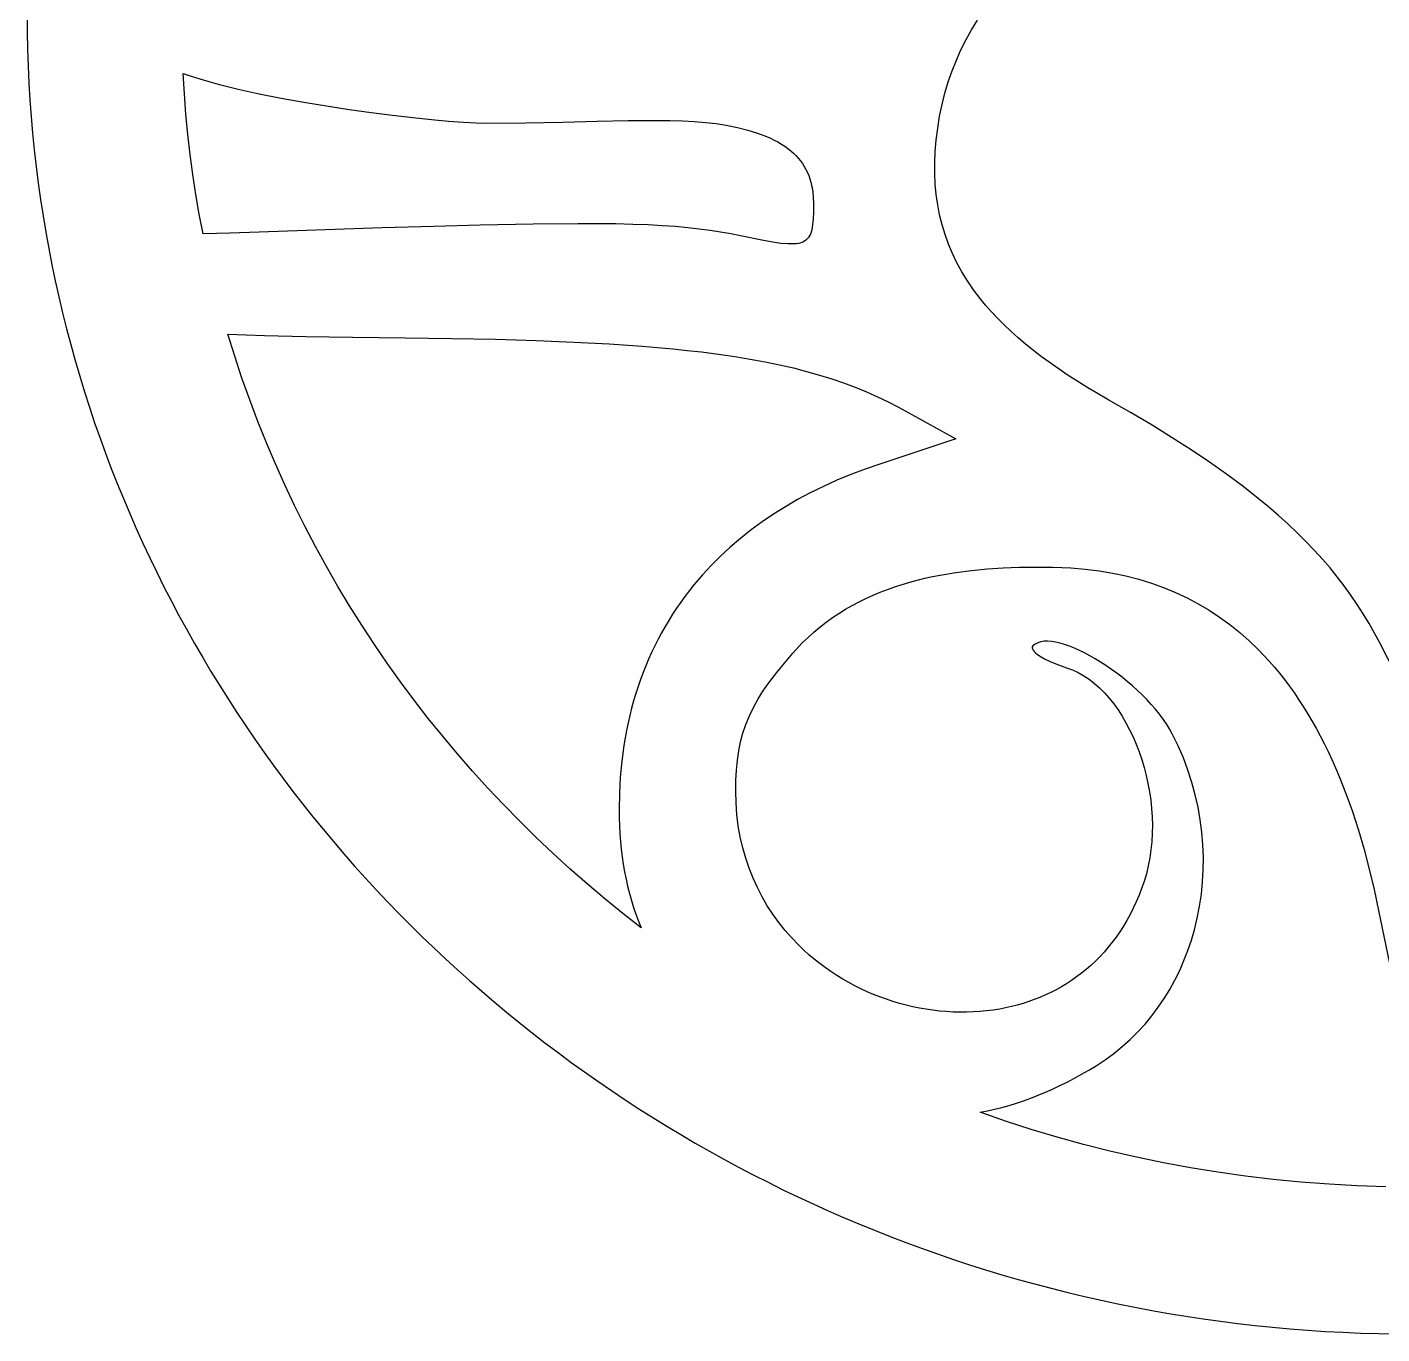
# Model space of a CAD drawing. Extents: x -1216 to 1426, y -1159 to 1456.
# Drawn here: x -1216 to 74, y -1159 to 86 of the extents above; entities that cross this region are included whole.
import ezdxf

# ---------------------------------------------------------------- set-up
doc = ezdxf.new("R2010")
doc.units = 0

msp = doc.modelspace()

# ---------------------------------------------------------------- linework, layer by layer
at = {"layer": 'Layer 1'}
for p, q in [((-1215.726719, 97.106053), (-1215.618593, 80.878707)), ((-316.517975, 83.297896), (-310.936505, 92.427408)), ((-1215.618593, 80.878707), (-1215.295079, 64.700434)), ((-321.721861, 73.891519), (-316.517975, 83.297896)), ((-1215.295079, 64.700434), (-1214.757479, 48.572469)), ((-326.539388, 64.216219), (-321.721861, 73.891519)), ((-334.980257, 44.090613), (-330.961778, 54.279936)), ((-330.961778, 54.279936), (-326.539388, 64.216219)), ((-1214.757479, 48.572469), (-1214.007092, 32.496048)), ((-1067.166127, 41.467522), (-1059.512608, 38.877649)), ((-1065.988482, 22.052463), (-1067.166127, 41.467522)), ((-1067.166127, 41.467522), (-1067.166127, 41.467522)), ((-1059.512608, 38.877649), (-1051.378648, 36.340033)), ((-338.586046, 33.656192), (-334.980257, 44.090613)), ((-1214.007092, 32.496048), (-1213.045217, 16.472409)), ((-1051.378648, 36.340033), (-1042.803616, 33.856649)), ((-1042.803616, 33.856649), (-1033.826881, 31.429476)), ((-1033.826881, 31.429476), (-1014.825773, 26.751673)), ((-1014.825773, 26.751673), (-994.690271, 22.32244)), ((-341.770371, 22.984616), (-338.586046, 33.656192)), ((-1213.045217, 16.472409), (-1211.873155, 0.502788)), ((-1064.468433, 2.729038), (-1065.988482, 22.052463)), ((-994.690271, 22.32244), (-973.735323, 18.157596)), ((-973.735323, 18.157596), (-952.275877, 14.272961)), ((-952.275877, 14.272961), (-930.626878, 10.684352)), ((-344.524455, 12.083825), (-341.770371, 22.984616)), ((-1211.873155, 0.502788), (-1210.492206, -15.411579)), ((-1062.607407, -16.500578), (-1064.468433, 2.729038)), ((-930.626878, 10.684352), (-909.103275, 7.407589)), ((-909.103275, 7.407589), (-888.020014, 4.45849)), ((-888.020014, 4.45849), (-867.692043, 1.852874)), ((-867.692043, 1.852874), (-848.43431, -0.393441)), ((-348.706793, -10.373631), (-346.839521, 0.961762)), ((-346.839521, 0.961762), (-344.524455, 12.083825)), ((-848.43431, -0.393441), (-830.561761, -2.264635)), ((-830.561761, -2.264635), (-814.389344, -3.744891)), ((-814.389344, -3.744891), (-800.232007, -4.818389)), ((-800.232007, -4.818389), (-788.404695, -5.469311)), ((-788.404695, -5.469311), (-779.222357, -5.681838)), ((-779.222357, -5.681838), (-740.891596, -5.358105)), ((-740.891596, -5.358105), (-705.523971, -4.679754)), ((-705.523971, -4.679754), (-673.023816, -3.906188)), ((-673.023816, -3.906188), (-643.295464, -3.296813)), ((-643.295464, -3.296813), (-616.243247, -3.111033)), ((-616.243247, -3.111033), (-603.690794, -3.258055)), ((-603.690794, -3.258055), (-591.7715, -3.608253)), ((-591.7715, -3.608253), (-580.473407, -4.194052)), ((-580.473407, -4.194052), (-569.784556, -5.047878)), ((-569.784556, -5.047878), (-559.692989, -6.202156)), ((-559.692989, -6.202156), (-550.186747, -7.689312)), ((-550.186747, -7.689312), (-539.362293, -9.876011)), ((-539.362293, -9.876011), (-529.380366, -12.375743)), ((-529.380366, -12.375743), (-520.221072, -15.19344)), ((-350.117495, -21.914413), (-348.706793, -10.373631)), ((-1210.492206, -15.411579), (-1208.90367, -31.269456)), ((-1060.406831, -35.634214), (-1062.607407, -16.500578)), ((-520.221072, -15.19344), (-511.864517, -18.334033)), ((-511.864517, -18.334033), (-507.98105, -20.026957)), ((-507.98105, -20.026957), (-504.290807, -21.802455)), ((-504.290807, -21.802455), (-500.791303, -23.661142)), ((-500.791303, -23.661142), (-497.48005, -25.603636)), ((-497.48005, -25.603636), (-494.354562, -27.630553)), ((-351.002698, -32.706302), (-350.117495, -21.914413)), ((-1208.90367, -31.269456), (-1207.108846, -47.069607)), ((-1057.868131, -54.669696), (-1060.406831, -35.634214)), ((-494.354562, -27.630553), (-491.412352, -29.742509)), ((-491.412352, -29.742509), (-488.650934, -31.940121)), ((-488.650934, -31.940121), (-486.06782, -34.224005)), ((-486.06782, -34.224005), (-483.660524, -36.594777)), ((-483.660524, -36.594777), (-481.426559, -39.053054)), ((-351.445459, -43.280251), (-351.002698, -32.706302)), ((-1207.108846, -47.069607), (-1205.109034, -62.810794)), ((-481.426559, -39.053054), (-479.363438, -41.599453)), ((-479.363438, -41.599453), (-477.468676, -44.23459)), ((-477.468676, -44.23459), (-475.739785, -46.959081)), ((-475.739785, -46.959081), (-474.174278, -49.773543)), ((-474.174278, -49.773543), (-472.769669, -52.678593)), ((-351.440729, -53.643799), (-351.445459, -43.280251)), ((-1205.109034, -62.810794), (-1202.905534, -78.491781)), ((-1054.992736, -73.604853), (-1057.868131, -54.669696)), ((-472.769669, -52.678593), (-471.523471, -55.674846)), ((-471.523471, -55.674846), (-470.433198, -58.762919)), ((-470.433198, -58.762919), (-469.496362, -61.943428)), ((-469.496362, -61.943428), (-468.710477, -65.216991)), ((-350.983457, -63.804489), (-351.440729, -53.643799)), ((-350.068594, -73.76986), (-350.983457, -63.804489)), ((-1051.782073, -92.437511), (-1054.992736, -73.604853)), ((-468.710477, -65.216991), (-468.073057, -68.584223)), ((-468.073057, -68.584223), (-467.581614, -72.045741)), ((-467.581614, -72.045741), (-467.233662, -75.602162)), ((-467.233662, -75.602162), (-466.958285, -83.002175)), ((-348.69109, -83.547455), (-350.068594, -73.76986)), ((-1202.905534, -78.491781), (-1200.499647, -94.111333)), ((-466.958285, -83.002175), (-467.02157, -90.436797)), ((-346.845897, -93.144814), (-348.69109, -83.547455)), ((-1200.499647, -94.111333), (-1197.892671, -109.668212)), ((-1048.237567, -111.165498), (-1051.782073, -92.437511)), ((-784.499433, -102.848493), (-828.342559, -104.025898)), ((-733.942361, -101.840236), (-784.499433, -102.848493)), ((-691.142607, -101.472426), (-733.942361, -101.840236)), ((-672.311966, -101.531245), (-691.142607, -101.472426)), ((-655.012945, -101.753245), (-672.311966, -101.531245)), ((-639.109639, -102.139447), (-655.012945, -101.753245)), ((-624.466147, -102.690876), (-639.109639, -102.139447)), ((-610.946565, -103.408553), (-624.466147, -102.690876)), ((-467.777243, -102.618143), (-468.635892, -107.436917)), ((-467.266845, -96.963445), (-467.777243, -102.618143)), ((-467.02157, -90.436797), (-467.266845, -96.963445)), ((-344.527964, -102.569478), (-346.845897, -93.144814)), ((-341.732241, -111.828988), (-344.527964, -102.569478)), ((-1197.892671, -109.668212), (-1195.085907, -125.161183)), ((-1022.790337, -110.594125), (-1048.237567, -111.165498)), ((-994.606681, -109.674179), (-1022.790337, -110.594125)), ((-877.659782, -105.558846), (-994.606681, -109.674179)), ((-828.342559, -104.025898), (-877.659782, -105.558846)), ((-598.414989, -104.293501), (-610.946565, -103.408553)), ((-586.735515, -105.346744), (-598.414989, -104.293501)), ((-575.772242, -106.569304), (-586.735515, -105.346744)), ((-565.389265, -107.962203), (-575.772242, -106.569304)), ((-555.450681, -109.526466), (-565.389265, -107.962203)), ((-545.820587, -111.263114), (-555.450681, -109.526466)), ((-536.363079, -113.17317), (-545.820587, -111.263114)), ((-514.665105, -117.574297), (-536.363079, -113.17317)), ((-472.851669, -116.063097), (-474.132667, -117.237943)), ((-471.730474, -114.710792), (-472.851669, -116.063097)), ((-470.75869, -113.176525), (-471.730474, -114.710792)), ((-469.925926, -111.455792), (-470.75869, -113.176525)), ((-469.22179, -109.544091), (-469.925926, -111.455792)), ((-468.635892, -107.436917), (-469.22179, -109.544091)), ((-338.45368, -120.930885), (-341.732241, -111.828988)), ((-1195.085907, -125.161183), (-1192.080655, -140.589008)), ((-505.751724, -119.133398), (-514.665105, -117.574297)), ((-498.017905, -120.216822), (-505.751724, -119.133398)), ((-491.380518, -120.788547), (-498.017905, -120.216822)), ((-485.756432, -120.812546), (-491.380518, -120.788547)), ((-483.298398, -120.607891), (-485.756432, -120.812546)), ((-481.062515, -120.252795), (-483.298398, -120.607891)), ((-479.038392, -119.742755), (-481.062515, -120.252795)), ((-477.215637, -119.073269), (-479.038392, -119.742755)), ((-475.58386, -118.239833), (-477.215637, -119.073269)), ((-474.132667, -117.237943), (-475.58386, -118.239833)), ((-334.687231, -129.88271), (-338.45368, -120.930885)), ((-1192.080655, -140.589008), (-1188.878214, -155.950452)), ((-330.427843, -138.692005), (-334.687231, -129.88271)), ((-325.670468, -147.366309), (-330.427843, -138.692005)), ((-320.410056, -155.913164), (-325.670468, -147.366309)), ((-1188.878214, -155.950452), (-1185.479885, -171.244279)), ((-314.641558, -164.340112), (-320.410056, -155.913164)), ((-308.359923, -172.654692), (-314.641558, -164.340112)), ((-1185.479885, -171.244279), (-1181.886967, -186.46925)), ((-303.131253, -179.030945), (-308.359923, -172.654692)), ((-297.588419, -185.347712), (-303.131253, -179.030945)), ((-1181.886967, -186.46925), (-1178.100761, -201.624132)), ((-291.729142, -191.608461), (-297.588419, -185.347712)), ((-285.551146, -197.816655), (-291.729142, -191.608461)), ((-1178.100761, -201.624132), (-1174.122565, -216.707686)), ((-279.05215, -203.97576), (-285.551146, -197.816655)), ((-272.229878, -210.089243), (-279.05215, -203.97576)), ((-1174.122565, -216.707686), (-1169.953681, -231.718676)), ((-1024.548229, -206.726111), (-989.759279, -207.893317)), ((-1018.054839, -227.780762), (-1024.548229, -206.726111)), ((-1024.548229, -206.726111), (-1024.548229, -206.726111)), ((-989.759279, -207.893317), (-950.374549, -208.801725)), ((-950.374549, -208.801725), (-905.874524, -209.518401)), ((-905.874524, -209.518401), (-855.739688, -210.110407)), ((-855.739688, -210.110407), (-811.310043, -210.712367)), ((-811.310043, -210.712367), (-769.815429, -211.578918)), ((-769.815429, -211.578918), (-731.100093, -212.733498)), ((-731.100093, -212.733498), (-695.008287, -214.199546)), ((-695.008287, -214.199546), (-661.384258, -216.000501)), ((-661.384258, -216.000501), (-630.072257, -218.159802)), ((-630.072257, -218.159802), (-600.916532, -220.700888)), ((-265.082051, -216.160568), (-272.229878, -210.089243)), ((-257.60639, -222.193201), (-265.082051, -216.160568)), ((-1169.953681, -231.718676), (-1165.595407, -246.655867)), ((-1011.14031, -248.661404), (-1018.054839, -227.780762)), ((-600.916532, -220.700888), (-587.098602, -222.121924)), ((-587.098602, -222.121924), (-573.761334, -223.647196)), ((-573.761334, -223.647196), (-557.535344, -225.732187)), ((-557.535344, -225.732187), (-542.009219, -227.994647)), ((-542.009219, -227.994647), (-527.14352, -230.440426)), ((-527.14352, -230.440426), (-512.89881, -233.075376)), ((-249.800617, -228.190608), (-257.60639, -222.193201)), ((-241.662454, -234.156253), (-249.800617, -228.190608)), ((-512.89881, -233.075376), (-499.23565, -235.905349)), ((-499.23565, -235.905349), (-486.114602, -238.936197)), ((-486.114602, -238.936197), (-473.496227, -242.173771)), ((-473.496227, -242.173771), (-461.341089, -245.623922)), ((-233.189624, -240.093603), (-241.662454, -234.156253)), ((-224.379846, -246.006122), (-233.189624, -240.093603)), ((-1165.595407, -246.655867), (-1161.049044, -261.518022)), ((-1003.80933, -269.363582), (-1011.14031, -248.661404)), ((-461.341089, -245.623922), (-449.609748, -249.292502)), ((-449.609748, -249.292502), (-438.262767, -253.185363)), ((-438.262767, -253.185363), (-427.260707, -257.308356)), ((-427.260707, -257.308356), (-416.564131, -261.667333)), ((-215.230844, -251.897277), (-224.379846, -246.006122)), ((-205.740339, -257.770532), (-215.230844, -251.897277)), ((-195.906052, -263.629353), (-205.740339, -257.770532)), ((-1161.049044, -261.518022), (-1156.315892, -276.303904)), ((-996.066585, -289.882838), (-1003.80933, -269.363582)), ((-416.564131, -261.667333), (-406.1336, -266.268145)), ((-406.1336, -266.268145), (-395.929675, -271.116644)), ((-185.725706, -269.477206), (-195.906052, -263.629353)), ((-164.599583, -281.598256), (-185.725706, -269.477206)), ((-1156.315892, -276.303904), (-1151.39725, -291.012277)), ((-395.929675, -271.116644), (-385.91292, -276.218682)), ((-385.91292, -276.218682), (-376.043896, -281.580109)), ((-376.043896, -281.580109), (-331.475616, -306.531319)), ((-144.494273, -293.546257), (-164.599583, -281.598256)), ((-1151.39725, -291.012277), (-1146.294419, -305.641904)), ((-987.91676, -310.214714), (-996.066585, -289.882838)), ((-125.380258, -305.347771), (-144.494273, -293.546257)), ((-1146.294419, -305.641904), (-1141.008698, -320.19155)), ((-331.475616, -306.531319), (-403.805785, -330.392785)), ((-107.228025, -317.029354), (-125.380258, -305.347771)), ((-1141.008698, -320.19155), (-1135.541387, -334.659977)), ((-979.364544, -330.354754), (-987.91676, -310.214714)), ((-90.008058, -328.617568), (-107.228025, -317.029354)), ((-1135.541387, -334.659977), (-1129.893786, -349.04595)), ((-970.414623, -350.2985), (-979.364544, -330.354754)), ((-417.806581, -335.233415), (-431.427077, -340.402571)), ((-403.805785, -330.392785), (-417.806581, -335.233415)), ((-73.690842, -340.138971), (-90.008058, -328.617568)), ((-444.664833, -345.89712), (-457.517411, -351.713934)), ((-431.427077, -340.402571), (-444.664833, -345.89712)), ((-58.246861, -351.620122), (-73.690842, -340.138971)), ((-1129.893786, -349.04595), (-1124.067195, -363.348233)), ((-961.071682, -370.041495), (-970.414623, -350.2985)), ((-469.982371, -357.849883), (-482.057275, -364.301836)), ((-457.517411, -351.713934), (-469.982371, -357.849883)), ((-43.646601, -363.08758), (-58.246861, -351.620122)), ((-1124.067195, -363.348233), (-1118.062914, -377.565587)), ((-951.34041, -389.579282), (-961.071682, -370.041495)), ((-493.739683, -371.066664), (-505.027156, -378.141236)), ((-482.057275, -364.301836), (-493.739683, -371.066664)), ((-33.751202, -371.256887), (-43.646601, -363.08758)), ((-24.258586, -379.441339), (-33.751202, -371.256887)), ((-1118.062914, -377.565587), (-1111.882242, -391.696778)), ((-515.917255, -385.522422), (-526.407542, -393.207093)), ((-505.027156, -378.141236), (-515.917255, -385.522422)), ((-15.158367, -387.650212), (-24.258586, -379.441339)), ((-1111.882242, -391.696778), (-1105.52648, -405.740569)), ((-941.225492, -408.907404), (-951.34041, -389.579282)), ((-526.407542, -393.207093), (-536.495577, -401.192118)), ((-6.440159, -395.892779), (-15.158367, -387.650212)), ((1.906422, -404.178314), (-6.440159, -395.892779)), ((-1105.52648, -405.740569), (-1098.996928, -419.695723)), ((-930.731615, -428.021404), (-941.225492, -408.907404)), ((-546.178921, -409.474367), (-555.455135, -418.050711)), ((-536.495577, -401.192118), (-546.178921, -409.474367)), ((9.891762, -412.516091), (1.906422, -404.178314)), ((17.526248, -420.915383), (9.891762, -412.516091)), ((-1098.996928, -419.695723), (-1092.294885, -433.561005)), ((-555.455135, -418.050711), (-564.32178, -426.918019)), ((24.820263, -429.385464), (17.526248, -420.915383)), ((-1092.294885, -433.561005), (-1085.421651, -447.335177)), ((-919.863465, -446.916824), (-930.731615, -428.021404)), ((-572.776417, -436.073161), (-580.816607, -445.513007)), ((-564.32178, -426.918019), (-572.776417, -436.073161)), ((-360.939801, -439.220168), (-353.625377, -437.602062)), ((-353.625377, -437.602062), (-346.261021, -436.137859)), ((-346.261021, -436.137859), (-331.405082, -433.649406)), ((-331.405082, -433.649406), (-316.417135, -431.711293)), ((-316.417135, -431.711293), (-301.342327, -430.280004)), ((-301.342327, -430.280004), (-286.225808, -429.312024)), ((-286.225808, -429.312024), (-271.112726, -428.763835)), ((-271.112726, -428.763835), (-256.048231, -428.591922)), ((-256.048231, -428.591922), (-238.946079, -428.779152)), ((-238.946079, -428.779152), (-222.034046, -429.337666)), ((-222.034046, -429.337666), (-208.382595, -430.483039)), ((-208.382595, -430.483039), (-195.07508, -432.143942)), ((-195.07508, -432.143942), (-182.108577, -434.316582)), ((-182.108577, -434.316582), (-169.48016, -436.997168)), ((-169.48016, -436.997168), (-157.186905, -440.181908)), ((31.784195, -437.935609), (24.820263, -429.385464)), ((38.428428, -446.575091), (31.784195, -437.935609)), ((-1085.421651, -447.335177), (-1078.378526, -461.017003)), ((-908.62573, -465.589207), (-919.863465, -446.916824)), ((-585.139933, -450.926008), (-589.332022, -456.42692)), ((-580.816607, -445.513007), (-585.139933, -450.926008)), ((-403.461702, -452.465394), (-396.565394, -449.809636)), ((-396.565394, -449.809636), (-389.58529, -447.340419)), ((-389.58529, -447.340419), (-382.527036, -445.052304)), ((-382.527036, -445.052304), (-375.396274, -442.93985)), ((-375.396274, -442.93985), (-368.198647, -440.997618)), ((-368.198647, -440.997618), (-360.939801, -439.220168)), ((-157.186905, -440.181908), (-145.225886, -443.867008)), ((-145.225886, -443.867008), (-133.594178, -448.048678)), ((-133.594178, -448.048678), (-122.288857, -452.723125)), ((44.763347, -455.313183), (38.428428, -446.575091)), ((-1078.378526, -461.017003), (-1071.16681, -474.605248)), ((-593.392481, -462.015213), (-597.320914, -467.690353)), ((-589.332022, -456.42692), (-593.392481, -462.015213)), ((-430.096116, -465.062619), (-423.591423, -461.606304)), ((-423.591423, -461.606304), (-416.980361, -458.358288)), ((-416.980361, -458.358288), (-410.268573, -455.313131)), ((-410.268573, -455.313131), (-403.461702, -452.465394)), ((-122.288857, -452.723125), (-111.306997, -457.886557)), ((-111.306997, -457.886557), (-100.645673, -463.535181)), ((-100.645673, -463.535181), (-90.301961, -469.665205)), ((50.799338, -464.159161), (44.763347, -455.313183)), ((56.546788, -473.122297), (50.799338, -464.159161)), ((-1071.16681, -474.605248), (-1063.787803, -488.098674)), ((-897.023096, -484.034097), (-908.62573, -465.589207)), ((-601.116927, -473.451808), (-604.780127, -479.299046)), ((-597.320914, -467.690353), (-601.116927, -473.451808)), ((-454.938323, -481.079656), (-448.915543, -476.735751)), ((-448.915543, -476.735751), (-442.76382, -472.621903)), ((-442.76382, -472.621903), (-436.488796, -468.732672)), ((-436.488796, -468.732672), (-430.096116, -465.062619)), ((-90.301961, -469.665205), (-80.272936, -476.272838)), ((-80.272936, -476.272838), (-70.555671, -483.354287)), ((62.01608, -482.211866), (56.546788, -473.122297)), ((-1063.787803, -488.098674), (-1056.242805, -501.496045)), ((-885.060249, -502.247035), (-897.023096, -484.034097)), ((-608.310118, -485.231534), (-611.706508, -491.248739)), ((-604.780127, -479.299046), (-608.310118, -485.231534)), ((-466.574476, -490.479393), (-460.826515, -485.659056)), ((-460.826515, -485.659056), (-454.938323, -481.079656)), ((-70.555671, -483.354287), (-61.147243, -490.905759)), ((67.217601, -491.437141), (62.01608, -482.211866)), ((-1056.242805, -501.496045), (-1048.533115, -514.796124)), ((-872.741876, -520.223565), (-885.060249, -502.247035)), ((-614.9689, -497.35013), (-618.096903, -503.535174)), ((-611.706508, -491.248739), (-614.9689, -497.35013)), ((-486.571622, -510.627725), (-477.627132, -500.864631)), ((-477.627132, -500.864631), (-472.176563, -495.546104)), ((-472.176563, -495.546104), (-466.574476, -490.479393)), ((-255.883503, -501.852343), (-257.998443, -503.560615)), ((-253.405918, -500.569526), (-255.883503, -501.852343)), ((-250.588848, -499.697535), (-253.405918, -500.569526)), ((-247.455456, -499.22174), (-250.588848, -499.697535)), ((-244.0289, -499.127515), (-247.455456, -499.22174)), ((-240.332343, -499.400228), (-244.0289, -499.127515)), ((-236.388944, -500.025253), (-240.332343, -499.400228)), ((-232.221866, -500.987959), (-236.388944, -500.025253)), ((-227.854269, -502.273718), (-232.221866, -500.987959)), ((-223.309313, -503.867901), (-227.854269, -502.273718)), ((-61.147243, -490.905759), (-52.044727, -498.923463)), ((-52.044727, -498.923463), (-43.245196, -507.403607)), ((72.161736, -500.807396), (67.217601, -491.437141)), ((105.028715, -565.164533), (72.161736, -500.807396)), ((-1048.533115, -514.796124), (-1040.660034, -527.997677)), ((-621.09012, -509.803338), (-623.948158, -516.15409)), ((-618.096903, -503.535174), (-621.09012, -509.803338)), ((-494.693739, -519.949116), (-486.571622, -510.627725)), ((-258.613539, -504.450306), (-258.802342, -505.444746)), ((-258.802342, -505.444746), (-258.581367, -506.53325)), ((-257.998443, -503.560615), (-258.613539, -504.450306)), ((-258.581367, -506.53325), (-257.967133, -507.705132)), ((-257.967133, -507.705132), (-256.976158, -508.949709)), ((-256.976158, -508.949709), (-255.624958, -510.256296)), ((-255.624958, -510.256296), (-253.930052, -511.614206)), ((-253.930052, -511.614206), (-251.907957, -513.012756)), ((-251.907957, -513.012756), (-246.948269, -515.889034)), ((-246.948269, -515.889034), (-240.878037, -518.79965)), ((-218.61016, -505.75588), (-223.309313, -503.867901)), ((-213.77997, -507.923025), (-218.61016, -505.75588)), ((-208.841905, -510.354707), (-213.77997, -507.923025)), ((-203.819125, -513.036299), (-208.841905, -510.354707)), ((-198.734791, -515.953171), (-203.819125, -513.036299)), ((-193.612064, -519.090693), (-198.734791, -515.953171)), ((-43.245196, -507.403607), (-38.09438, -512.728292)), ((-38.09438, -512.728292), (-33.051383, -518.218421)), ((-1040.660034, -527.997677), (-1032.624861, -541.099465)), ((-860.072664, -537.95923), (-872.741876, -520.223565)), ((-626.670622, -522.586898), (-629.257119, -529.101229)), ((-623.948158, -516.15409), (-626.670622, -522.586898)), ((-502.027332, -528.896276), (-494.693739, -519.949116)), ((-240.878037, -518.79965), (-233.8294, -521.659127)), ((-233.8294, -521.659127), (-225.934499, -524.381983)), ((-225.934499, -524.381983), (-220.348442, -526.430304)), ((-220.348442, -526.430304), (-214.895596, -528.974301)), ((-188.474105, -522.434239), (-193.612064, -519.090693)), ((-183.344074, -525.969177), (-188.474105, -522.434239)), ((-178.245133, -529.680881), (-183.344074, -525.969177)), ((-33.051383, -518.218421), (-28.115594, -523.873161)), ((-28.115594, -523.873161), (-23.286403, -529.691675)), ((-1032.624861, -541.099465), (-1024.428897, -554.100252)), ((-847.057299, -555.449572), (-860.072664, -537.95923)), ((-631.707254, -535.69655), (-634.020632, -542.37233)), ((-629.257119, -529.101229), (-631.707254, -535.69655)), ((-514.464339, -545.937789), (-508.606249, -537.536677)), ((-508.606249, -537.536677), (-502.027332, -528.896276)), ((-214.895596, -528.974301), (-209.583819, -531.992244)), ((-209.583819, -531.992244), (-204.420967, -535.462406)), ((-204.420967, -535.462406), (-199.414899, -539.363056)), ((-199.414899, -539.363056), (-194.573472, -543.672466)), ((-173.200443, -533.55472), (-178.245133, -529.680881)), ((-168.233164, -537.576066), (-173.200443, -533.55472)), ((-163.366457, -541.730291), (-168.233164, -537.576066)), ((-158.623484, -546.002765), (-163.366457, -541.730291)), ((-23.286403, -529.691675), (-18.5632, -535.673129)), ((-18.5632, -535.673129), (-13.945375, -541.816687)), ((-1024.428897, -554.100252), (-1016.073441, -566.998803)), ((-636.196861, -549.128036), (-638.235544, -555.963135)), ((-634.020632, -542.37233), (-636.196861, -549.128036)), ((-524.153427, -562.292033), (-519.635448, -554.167084)), ((-519.635448, -554.167084), (-514.464339, -545.937789)), ((-194.573472, -543.672466), (-189.904545, -548.368907)), ((-189.904545, -548.368907), (-185.415976, -553.43065)), ((-185.415976, -553.43065), (-181.115621, -558.835965)), ((-154.027404, -550.378859), (-158.623484, -546.002765)), ((-149.601379, -554.843946), (-154.027404, -550.378859)), ((-13.945375, -541.816687), (-9.432318, -548.121514)), ((-9.432318, -548.121514), (-5.023418, -554.586776)), ((-5.023418, -554.586776), (-0.718066, -561.211637)), ((-1016.073441, -566.998803), (-1007.559792, -579.793881)), ((-833.700468, -572.690134), (-847.057299, -555.449572)), ((-640.136289, -562.877095), (-641.898701, -569.869383)), ((-638.235544, -555.963135), (-640.136289, -562.877095)), ((-528.052122, -570.380109), (-524.153427, -562.292033)), ((-181.115621, -558.835965), (-177.01134, -564.563124)), ((-177.01134, -564.563124), (-173.110989, -570.590398)), ((-145.36857, -559.383395), (-149.601379, -554.843946)), ((-141.352138, -563.982578), (-145.36857, -559.383395)), ((-137.575243, -568.626866), (-141.352138, -563.982578)), ((-0.718066, -561.211637), (3.484349, -567.995263)), ((-1007.559792, -579.793881), (-998.889252, -592.484249)), ((-820.006858, -589.67646), (-833.700468, -572.690134)), ((-643.522385, -576.939468), (-645.006948, -584.086816)), ((-641.898701, -569.869383), (-643.522385, -576.939468)), ((-534.127055, -586.715524), (-531.365382, -578.498782)), ((-531.365382, -578.498782), (-528.052122, -570.380109)), ((-173.110989, -570.590398), (-169.422428, -576.896057)), ((-169.422428, -576.896057), (-165.953512, -583.458372)), ((-134.061046, -573.301631), (-137.575243, -568.626866)), ((-130.832709, -577.992244), (-134.061046, -573.301631)), ((-127.913392, -582.684075), (-130.832709, -577.992244)), ((3.484349, -567.995263), (7.584437, -574.936817)), ((7.584437, -574.936817), (11.582808, -582.035465)), ((-998.889252, -592.484249), (-990.063119, -605.068671)), ((-805.981155, -606.404091), (-820.006858, -589.67646)), ((-646.351994, -591.310895), (-647.557131, -598.611174)), ((-645.006948, -584.086816), (-646.351994, -591.310895)), ((-536.37099, -595.097806), (-534.127055, -586.715524)), ((-165.953512, -583.458372), (-162.712101, -590.255615)), ((-162.712101, -590.255615), (-159.706052, -597.266057)), ((-125.326256, -587.362496), (-127.913392, -582.684075)), ((-122.48056, -593.028858), (-125.326256, -587.362496)), ((-119.78244, -598.733929), (-122.48056, -593.028858)), ((11.582808, -582.035465), (15.480073, -589.290372)), ((15.480073, -589.290372), (19.27684, -596.700703)), ((-990.063119, -605.068671), (-981.082694, -617.545911)), ((-647.557131, -598.611174), (-649.546097, -613.438197)), ((-539.441038, -612.628877), (-538.131035, -603.7131)), ((-538.131035, -603.7131), (-536.37099, -595.097806)), ((-159.706052, -597.266057), (-156.943223, -604.467967)), ((-156.943223, -604.467967), (-154.431472, -611.839619)), ((-114.826358, -610.249106), (-119.78244, -598.733929)), ((19.27684, -596.700703), (22.973721, -604.265623)), ((22.973721, -604.265623), (26.571325, -611.984297)), ((-981.082694, -617.545911), (-971.949277, -629.914732)), ((-791.628045, -622.868571), (-805.981155, -606.404091)), ((-649.546097, -613.438197), (-650.970692, -628.563626)), ((-540.334846, -621.912609), (-539.441038, -612.628877)), ((-154.431472, -611.839619), (-152.178657, -619.359281)), ((-110.452872, -621.88583), (-114.826358, -610.249106)), ((26.571325, -611.984297), (30.070264, -619.855889)), ((-971.949277, -629.914732), (-962.664167, -642.173898)), ((-776.952216, -639.065443), (-791.628045, -622.868571)), ((-650.970692, -628.563626), (-651.827762, -643.983202)), ((-541.009276, -641.853822), (-540.84631, -631.631767)), ((-540.84631, -631.631767), (-540.334846, -621.912609)), ((-152.178657, -619.359281), (-150.192635, -627.005226)), ((-150.192635, -627.005226), (-148.481264, -634.755724)), ((-106.656843, -633.621904), (-110.452872, -621.88583)), ((30.070264, -619.855889), (33.471146, -627.879564)), ((33.471146, -627.879564), (39.981182, -644.379825)), ((-962.664167, -642.173898), (-953.228664, -654.322172)), ((-761.958354, -654.990248), (-776.952216, -639.065443)), ((-651.827762, -643.983202), (-652.114153, -659.692665)), ((-540.732308, -653.203418), (-541.009276, -641.853822)), ((-148.481264, -634.755724), (-147.052403, -642.589047)), ((-147.052403, -642.589047), (-145.913909, -650.483465)), ((-103.433131, -645.435131), (-106.656843, -633.621904)), ((39.981182, -644.379825), (46.106316, -661.4784)), ((-953.228664, -654.322172), (-943.644069, -666.358319)), ((-746.651145, -670.638532), (-761.958354, -654.990248)), ((-539.912766, -664.281131), (-540.732308, -653.203418)), ((-145.913909, -650.483465), (-145.073639, -658.417248)), ((-100.776598, -657.303316), (-103.433131, -645.435131)), ((-98.682104, -669.204261), (-100.776598, -657.303316)), ((-943.644069, -666.358319), (-933.911681, -678.281101)), ((-731.035276, -686.005835), (-746.651145, -670.638532)), ((-652.114153, -659.692665), (-652.032175, -667.383086)), ((-652.032175, -667.383086), (-651.786235, -674.984067)), ((-538.56769, -675.083161), (-539.912766, -664.281131)), ((-145.073639, -658.417248), (-144.539452, -666.368669)), ((-144.539452, -666.368669), (-144.319206, -674.315998)), ((-97.144511, -681.115769), (-98.682104, -669.204261)), ((46.106316, -661.4784), (51.851428, -679.168606)), ((-933.911681, -678.281101), (-924.032799, -690.089282)), ((-651.786235, -674.984067), (-651.37632, -682.495702)), ((-651.37632, -682.495702), (-650.80242, -689.918086)), ((-536.71412, -685.605709), (-538.56769, -675.083161)), ((-144.420758, -682.237506), (-144.851967, -690.111464)), ((-144.319206, -674.315998), (-144.420758, -682.237506)), ((-96.158679, -693.015646), (-97.144511, -681.115769)), ((51.851428, -679.168606), (57.221399, -697.443765)), ((-924.032799, -690.089282), (-914.008725, -701.781627)), ((-715.115435, -701.0877), (-731.035276, -686.005835)), ((-650.80242, -689.918086), (-650.064522, -697.251312)), ((-534.369096, -695.844975), (-536.71412, -685.605709)), ((-531.549659, -705.79716), (-534.369096, -695.844975)), ((-144.851967, -690.111464), (-145.620689, -697.916144)), ((-95.71947, -704.881692), (-96.158679, -693.015646)), ((-914.008725, -701.781627), (-903.840757, -713.356897)), ((-698.896306, -715.879672), (-715.115435, -701.0877)), ((-650.064522, -697.251312), (-649.162618, -704.495476)), ((-649.162618, -704.495476), (-648.096693, -711.650672)), ((-528.272849, -715.458464), (-531.549659, -705.79716)), ((-146.734783, -705.629815), (-148.202107, -713.230749)), ((-145.620689, -697.916144), (-146.734783, -705.629815)), ((-95.821744, -716.691713), (-95.71947, -704.881692)), ((57.221399, -697.443765), (62.221111, -716.297194)), ((-903.840757, -713.356897), (-893.530196, -724.813858)), ((-682.382578, -730.377292), (-698.896306, -715.879672)), ((-648.096693, -711.650672), (-646.866739, -718.716995)), ((-646.866739, -718.716995), (-645.472743, -725.694538)), ((-524.555706, -724.825088), (-528.272849, -715.458464)), ((-150.030519, -720.697216), (-152.227875, -728.007489)), ((-148.202107, -713.230749), (-150.030519, -720.697216)), ((-96.460362, -728.423512), (-95.821744, -716.691713)), ((62.221111, -716.297194), (66.855445, -735.722214)), ((-893.530196, -724.813858), (-883.078341, -736.151273)), ((-665.578936, -744.576103), (-682.382578, -730.377292)), ((-645.472743, -725.694538), (-643.914694, -732.583397)), ((-643.914694, -732.583397), (-642.19258, -739.383667)), ((-520.415271, -733.893232), (-524.555706, -724.825088)), ((-515.868584, -742.659097), (-520.415271, -733.893232)), ((-154.543209, -734.663038), (-157.029122, -741.124703)), ((-152.227875, -728.007489), (-154.543209, -734.663038)), ((-97.630186, -740.054891), (-96.460362, -728.423512)), ((-883.078341, -736.151273), (-872.486493, -747.367905)), ((-872.486493, -747.367905), (-861.755951, -758.462518)), ((-648.490067, -758.471649), (-665.578936, -744.576103)), ((-642.19258, -739.383667), (-640.306392, -746.09544)), ((-640.306392, -746.09544), (-638.256116, -752.718813)), ((-510.932685, -751.118883), (-515.868584, -742.659097)), ((-159.681326, -747.393429), (-162.495536, -753.470156)), ((-157.029122, -741.124703), (-159.681326, -747.393429)), ((-99.326076, -751.563654), (-97.630186, -740.054891)), ((66.855445, -735.722214), (71.129282, -755.712144)), ((-861.755951, -758.462518), (-850.888015, -769.433876)), ((-631.120658, -772.059471), (-648.490067, -758.471649)), ((-638.256116, -752.718813), (-636.041743, -759.25388)), ((-636.041743, -759.25388), (-633.663261, -765.700734)), ((-505.624615, -759.26879), (-510.932685, -751.118883)), ((-499.961414, -767.10502), (-505.624615, -759.26879)), ((-165.467463, -759.355829), (-168.59282, -765.051389)), ((-162.495536, -753.470156), (-165.467463, -759.355829)), ((-101.542893, -762.927605), (-99.326076, -751.563654)), ((71.129282, -755.712144), (81.3341, -806.099248)), ((-850.888015, -769.433876), (-839.883985, -780.280741)), ((-633.663261, -765.700734), (-631.120658, -772.059471)), ((-493.960122, -774.623773), (-499.961414, -767.10502)), ((-171.86732, -770.557779), (-175.286676, -775.875942)), ((-168.59282, -765.051389), (-171.86732, -770.557779)), ((-104.275498, -774.124548), (-101.542893, -762.927605)), ((-839.883985, -780.280741), (-828.745161, -791.001879)), ((-487.63778, -781.821249), (-493.960122, -774.623773)), ((-481.011428, -788.693649), (-487.63778, -781.821249)), ((-182.542804, -785.951357), (-186.371002, -790.710494)), ((-178.846599, -781.00682), (-182.542804, -785.951357)), ((-175.286676, -775.875942), (-178.846599, -781.00682)), ((-110.484212, -793.805433), (-107.174522, -784.049884)), ((-107.174522, -784.049884), (-104.275498, -774.124548)), ((-828.745161, -791.001879), (-817.472843, -801.596052)), ((-476.210003, -793.300901), (-481.011428, -788.693649)), ((-471.274344, -797.746439), (-476.210003, -793.300901)), ((-466.210272, -802.028966), (-471.274344, -797.746439)), ((-194.406228, -799.676341), (-198.604682, -803.884936)), ((-190.326905, -795.285175), (-194.406228, -799.676341)), ((-186.371002, -790.710494), (-190.326905, -795.285175)), ((-114.2009, -803.37497), (-110.484212, -793.805433)), ((-817.472843, -801.596052), (-806.06833, -812.062024)), ((-806.06833, -812.062024), (-794.532923, -822.398558)), ((-461.023608, -806.14719), (-466.210272, -802.028966)), ((-455.720174, -810.099815), (-461.023608, -806.14719)), ((-450.305793, -813.885547), (-455.720174, -810.099815)), ((-207.341836, -811.758182), (-211.87196, -815.424719)), ((-202.917981, -807.911902), (-207.341836, -811.758182)), ((-198.604682, -803.884936), (-202.917981, -807.911902)), ((-118.320919, -812.742271), (-114.2009, -803.37497)), ((-794.532923, -822.398558), (-782.867921, -832.604419)), ((-444.786285, -817.503092), (-450.305793, -813.885547)), ((-439.167472, -820.951155), (-444.786285, -817.503092)), ((-433.455175, -824.228442), (-439.167472, -820.951155)), ((-427.655218, -827.333658), (-433.455175, -824.228442)), ((-226.057078, -825.355294), (-230.969407, -828.312282)), ((-221.233869, -822.222332), (-226.057078, -825.355294)), ((-216.504067, -818.912455), (-221.233869, -822.222332)), ((-211.87196, -815.424719), (-216.504067, -818.912455)), ((-127.756277, -830.805264), (-122.8406, -821.89111)), ((-122.8406, -821.89111), (-118.320919, -812.742271)), ((-782.867921, -832.604419), (-771.074625, -842.678369)), ((-421.77342, -830.265508), (-427.655218, -827.333658)), ((-415.815604, -833.022699), (-421.77342, -830.265508)), ((-409.787591, -835.603936), (-415.815604, -833.022699)), ((-403.695204, -838.007924), (-409.787591, -835.603936)), ((-397.544263, -840.23337), (-403.695204, -838.007924)), ((-251.424179, -838.39936), (-256.717799, -840.490623)), ((-246.198242, -836.136837), (-251.424179, -838.39936)), ((-241.044276, -833.702111), (-246.198242, -836.136837)), ((-235.966569, -831.094241), (-241.044276, -833.702111)), ((-230.969407, -828.312282), (-235.966569, -831.094241)), ((-133.06428, -839.468508), (-127.756277, -830.805264)), ((-771.074625, -842.678369), (-759.154334, -852.619174)), ((-391.34059, -842.278978), (-397.544263, -840.23337)), ((-385.090008, -844.143454), (-391.34059, -842.278978)), ((-378.798337, -845.825503), (-385.090008, -844.143454)), ((-372.471399, -847.323832), (-378.798337, -845.825503)), ((-366.115016, -848.637145), (-372.471399, -847.323832)), ((-359.73501, -849.764149), (-366.115016, -848.637145)), ((-353.337202, -850.703548), (-359.73501, -849.764149)), ((-346.927413, -851.454049), (-353.337202, -850.703548)), ((-302.212468, -851.309658), (-308.543112, -851.917693)), ((-295.916417, -850.502369), (-302.212468, -851.309658)), ((-289.660782, -849.494532), (-295.916417, -850.502369)), ((-284.051095, -848.411033), (-289.660782, -849.494532)), ((-278.483367, -847.16193), (-284.051095, -848.411033)), ((-272.961886, -845.74628), (-278.483367, -847.16193)), ((-267.49094, -844.16314), (-272.961886, -845.74628)), ((-262.074815, -842.411569), (-267.49094, -844.16314)), ((-256.717799, -840.490623), (-262.074815, -842.411569)), ((-144.842599, -855.977368), (-138.760944, -847.864618)), ((-138.760944, -847.864618), (-133.06428, -839.468508)), ((-759.154334, -852.619174), (-747.108348, -862.425595)), ((-747.108348, -862.425595), (-734.937967, -872.096396)), ((-340.511466, -852.014357), (-346.927413, -851.454049)), ((-334.095183, -852.383177), (-340.511466, -852.014357)), ((-327.684384, -852.559215), (-334.095183, -852.383177)), ((-321.284891, -852.541177), (-327.684384, -852.559215)), ((-314.902526, -852.327767), (-321.284891, -852.541177)), ((-308.543112, -851.917693), (-314.902526, -852.327767)), ((-158.146214, -871.287892), (-151.305578, -863.790534)), ((-151.305578, -863.790534), (-144.842599, -855.977368)), ((-734.937967, -872.096396), (-722.644491, -881.630342)), ((-165.360839, -878.453218), (-158.146214, -871.287892)), ((-722.644491, -881.630342), (-710.229219, -891.026196)), ((-180.897384, -891.722872), (-172.945785, -885.270286)), ((-172.945785, -885.270286), (-165.360839, -878.453218)), ((-710.229219, -891.026196), (-697.693452, -900.282722)), ((-697.693452, -900.282722), (-685.03849, -909.398682)), ((-197.885871, -903.469701), (-189.211968, -897.794752)), ((-189.211968, -897.794752), (-180.897384, -891.722872)), ((-685.03849, -909.398682), (-672.265632, -918.372841)), ((-225.511177, -919.05557), (-218.606161, -915.438959)), ((-218.606161, -915.438959), (-211.70027, -911.635719)), ((-211.70027, -911.635719), (-204.793506, -907.645937)), ((-204.793506, -907.645937), (-197.885871, -903.469701)), ((-672.265632, -918.372841), (-659.376178, -927.203963)), ((-659.376178, -927.203963), (-646.371428, -935.89081)), ((-246.220959, -928.784747), (-239.318578, -925.728551)), ((-239.318578, -925.728551), (-232.415317, -922.485463)), ((-232.415317, -922.485463), (-225.511177, -919.05557)), ((-646.371428, -935.89081), (-633.252683, -944.432147)), ((-287.616652, -943.192246), (-280.719592, -941.259254)), ((-280.719592, -941.259254), (-273.821641, -939.138841)), ((-273.821641, -939.138841), (-266.9228, -936.831096)), ((-266.9228, -936.831096), (-260.023072, -934.336107)), ((-260.023072, -934.336107), (-253.122457, -931.653961)), ((-253.122457, -931.653961), (-246.220959, -928.784747)), ((-633.252683, -944.432147), (-620.021241, -952.826738)), ((-620.021241, -952.826738), (-606.678403, -961.073345)), ((-308.302462, -947.865825), (-301.408089, -946.49562)), ((-284.070408, -956.256937), (-308.302462, -947.865825)), ((-301.408089, -946.49562), (-294.512818, -944.937731)), ((-294.512818, -944.937731), (-287.616652, -943.192246)), ((-606.678403, -961.073345), (-593.225468, -969.170732)), ((-259.593335, -964.152223), (-284.070408, -956.256937)), ((-234.878, -971.545399), (-259.593335, -964.152223)), ((-593.225468, -969.170732), (-579.663737, -977.117663)), ((-579.663737, -977.117663), (-565.99451, -984.912902)), ((-209.931161, -978.430183), (-234.878, -971.545399)), ((-184.759574, -984.800292), (-209.931161, -978.430183)), ((-565.99451, -984.912902), (-552.219086, -992.555212)), ((-552.219086, -992.555212), (-538.338765, -1000.043357)), ((-159.369997, -990.649443), (-184.759574, -984.800292)), ((-133.769186, -995.971354), (-159.369997, -990.649443)), ((-538.338765, -1000.043357), (-524.354847, -1007.376101)), ((-107.963898, -1000.759741), (-133.769186, -995.971354)), ((-81.960891, -1005.008323), (-107.963898, -1000.759741)), ((-55.766922, -1008.710816), (-81.960891, -1005.008323)), ((-524.354847, -1007.376101), (-510.268632, -1014.552206)), ((-510.268632, -1014.552206), (-496.08142, -1021.570437)), ((-29.388747, -1011.860938), (-55.766922, -1008.710816)), ((-2.833124, -1014.452405), (-29.388747, -1011.860938)), ((23.893191, -1016.478936), (-2.833124, -1014.452405)), ((50.783441, -1017.934247), (23.893191, -1016.478936)), ((77.830868, -1018.812056), (50.783441, -1017.934247)), ((-496.08142, -1021.570437), (-481.794511, -1028.429557)), ((-481.794511, -1028.429557), (-467.409204, -1035.128331)), ((-467.409204, -1035.128331), (-452.926799, -1041.66552)), ((-452.926799, -1041.66552), (-438.348597, -1048.03989)), ((-438.348597, -1048.03989), (-423.675898, -1054.250203)), ((-423.675898, -1054.250203), (-408.91, -1060.295224)), ((-408.91, -1060.295224), (-394.052204, -1066.173716)), ((-394.052204, -1066.173716), (-379.103811, -1071.884442)), ((-379.103811, -1071.884442), (-364.066119, -1077.426166)), ((-364.066119, -1077.426166), (-348.940428, -1082.797652)), ((-348.940428, -1082.797652), (-333.728039, -1087.997664)), ((-333.728039, -1087.997664), (-318.430252, -1093.024964)), ((-318.430252, -1093.024964), (-303.048366, -1097.878317)), ((-303.048366, -1097.878317), (-287.583681, -1102.556486)), ((-287.583681, -1102.556486), (-272.037497, -1107.058235)), ((-272.037497, -1107.058235), (-256.411114, -1111.382328)), ((-256.411114, -1111.382328), (-240.705832, -1115.527527)), ((-240.705832, -1115.527527), (-224.92295, -1119.492597)), ((-224.92295, -1119.492597), (-209.063769, -1123.276302)), ((-209.063769, -1123.276302), (-193.129589, -1126.877404)), ((-193.129589, -1126.877404), (-177.121709, -1130.294667)), ((-177.121709, -1130.294667), (-161.041429, -1133.526856)), ((-161.041429, -1133.526856), (-144.890049, -1136.572733)), ((-144.890049, -1136.572733), (-128.66887, -1139.431063)), ((-128.66887, -1139.431063), (-112.37919, -1142.100608)), ((-112.37919, -1142.100608), (-96.022309, -1144.580133)), ((-96.022309, -1144.580133), (-79.599529, -1146.868401)), ((-79.599529, -1146.868401), (-63.112148, -1148.964176)), ((-63.112148, -1148.964176), (-46.561466, -1150.866222)), ((-46.561466, -1150.866222), (-29.948784, -1152.573301)), ((-29.948784, -1152.573301), (-13.275401, -1154.084177)), ((-13.275401, -1154.084177), (3.457383, -1155.397615)), ((3.457383, -1155.397615), (20.248269, -1156.512378)), ((20.248269, -1156.512378), (37.095955, -1157.427229)), ((37.095955, -1157.427229), (53.999143, -1158.140932)), ((53.999143, -1158.140932), (70.956532, -1158.652251)), ((70.956532, -1158.652251), (87.966823, -1158.959949))]:
    msp.add_line(p, q, dxfattribs=at)

doc.saveas('drawing.dxf')
